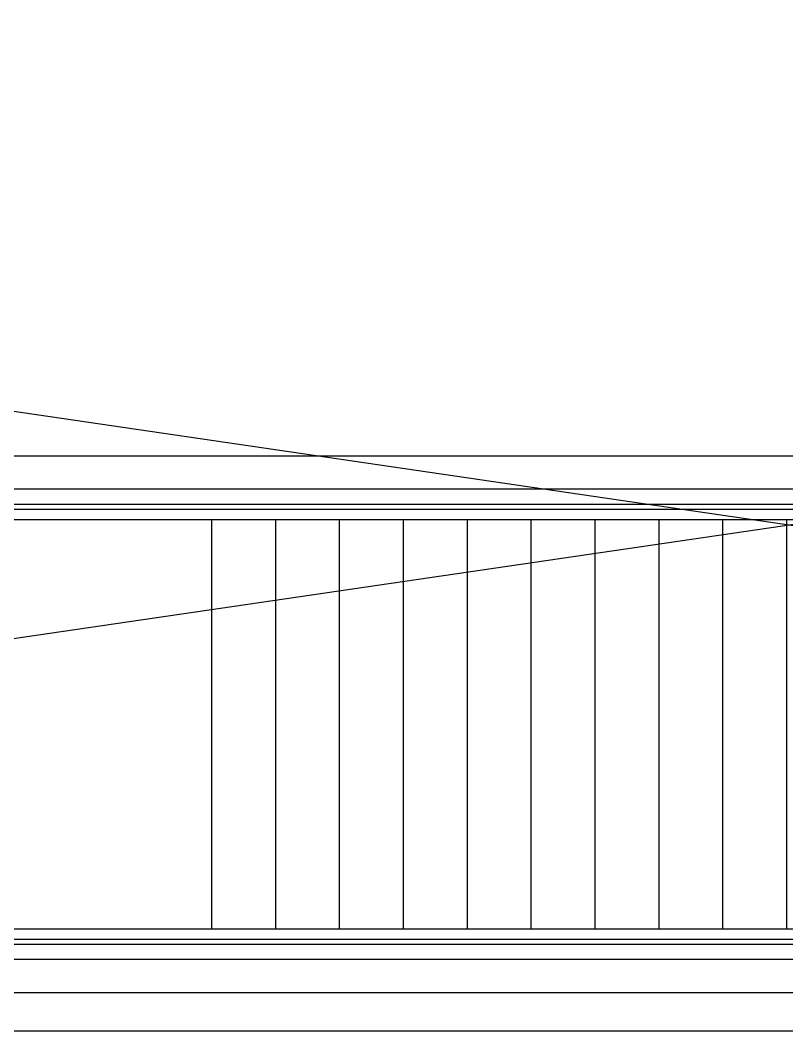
# Model space of a CAD drawing. Extents: x -163000 to 184253, y -124935 to 90032.
# Drawn here: x -120750 to -117750, y 30532 to 34486 of the extents above; entities that cross this region are included whole.
import ezdxf

# ---------------------------------------------------------------- set-up
doc = ezdxf.new("R2010")
doc.units = 0
doc.header["$LTSCALE"] = 1000
doc.header["$MEASUREMENT"] = 0
doc.layers.get('0').update_dxf_attribs({"linetype": 'CONTINUOUS'})
for name, color, linetype in [('stair', 1, 'CONTINUOUS'), ('void', 1, 'CONTINUOUS'), ('walc', 1, 'CONTINUOUS')]:
    doc.layers.add(name, color=color, linetype=linetype)

# ---------------------------------------------------------------- blocks, each defined once
blk = doc.blocks.new('s2118a')
at = {"layer": 'stair'}
for p, q in [((-125249.9, 32782.126), (-104199.9, 32782.126)), ((-125249.9, 32652.126), (-104174.9, 32652.126)), ((-125249.9, 32593.126), (-104124.9, 32593.126)), ((-125249.9, 32573.126), (-104124.9, 32573.126)), ((-125249.9, 32533.126), (-104249.9, 32533.126)), ((-125249.9, 30931.126), (-116174.9, 30931.126)), ((-125249.9, 30891.126), (-116149.9, 30891.126)), ((-125249.9, 30871.126), (-116174.9, 30871.126)), ((-125249.9, 30812.126), (-116224.9, 30812.126)), ((-125249.9, 30682.126), (-116249.9, 30682.126))]:
    blk.add_line(p, q, dxfattribs=at)
for points in [[(-119999.9, 30931.126), (-119999.9, 32533.126)], [(-119749.9, 30931.126), (-119749.9, 32533.126)], [(-119499.9, 30931.126), (-119499.9, 32533.126)], [(-119249.9, 30931.126), (-119249.9, 32533.126)], [(-118999.9, 30931.126), (-118999.9, 32533.126)], [(-118749.9, 30931.126), (-118749.9, 32533.126)], [(-118499.9, 30931.126), (-118499.9, 32533.126)], [(-118249.9, 30931.126), (-118249.9, 32533.126)], [(-117999.9, 30931.126), (-117999.9, 32533.126)], [(-117749.9, 30931.126), (-117749.9, 32533.126)]]:
    blk.add_lwpolyline(points, dxfattribs=at)
at = {"layer": 'void', "color": 1}
for p, q in [((-131203.9, 34486.132), (-104249.9, 30532.126)), ((-131237.9, 30532.126), (-104649.9, 34432.126))]:
    blk.add_line(p, q, dxfattribs=at)
at = {"layer": 'walc', "color": 4}
blk.add_lwpolyline([(-131203.9, 30532.126), (-104249.9, 30532.126)], dxfattribs=at)

msp = doc.modelspace()

# ---------------------------------------------------------------- block references
msp.add_blockref('s2118a', (0, 0))

doc.saveas('drawing.dxf')
